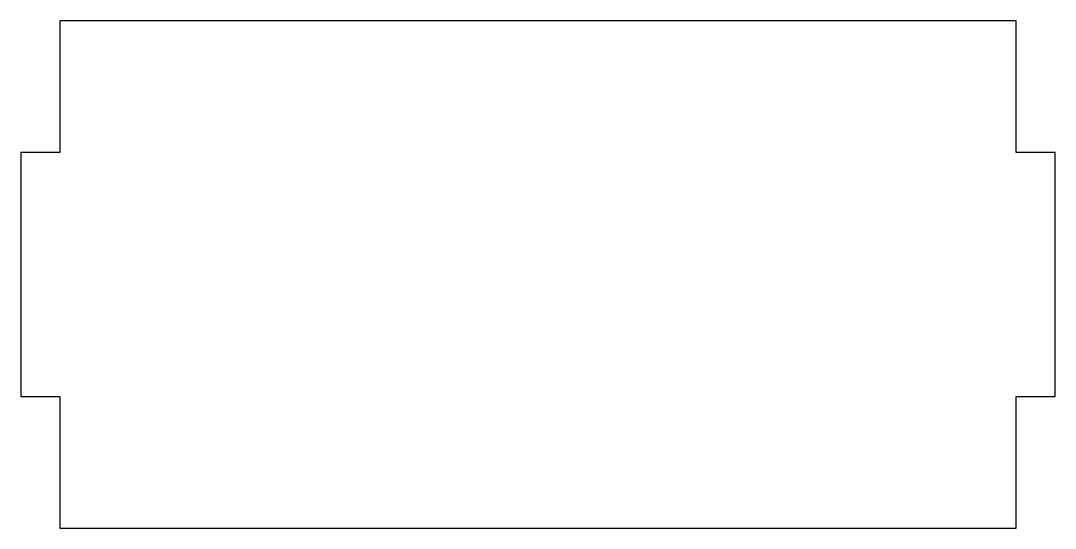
# Model space of a CAD drawing. Header units: millimetres. Extents: x -51 to 55, y 43 to 95.
import ezdxf

# ---------------------------------------------------------------- set-up
doc = ezdxf.new("R2010")
doc.units = ezdxf.units.MM
doc.layers.get('0').update_dxf_attribs({"linetype": 'CONTINUOUS'})

msp = doc.modelspace()

# ---------------------------------------------------------------- linework, layer by layer
msp.add_lwpolyline([(-47, 42.86), (51, 42.86), (51, 56.34), (55, 56.34), (55, 81.34), (51, 81.34), (51, 94.82), (-47, 94.82), (-47, 81.34), (-51, 81.34), (-51, 56.34), (-47, 56.34)], close=True)

doc.saveas('drawing.dxf')
